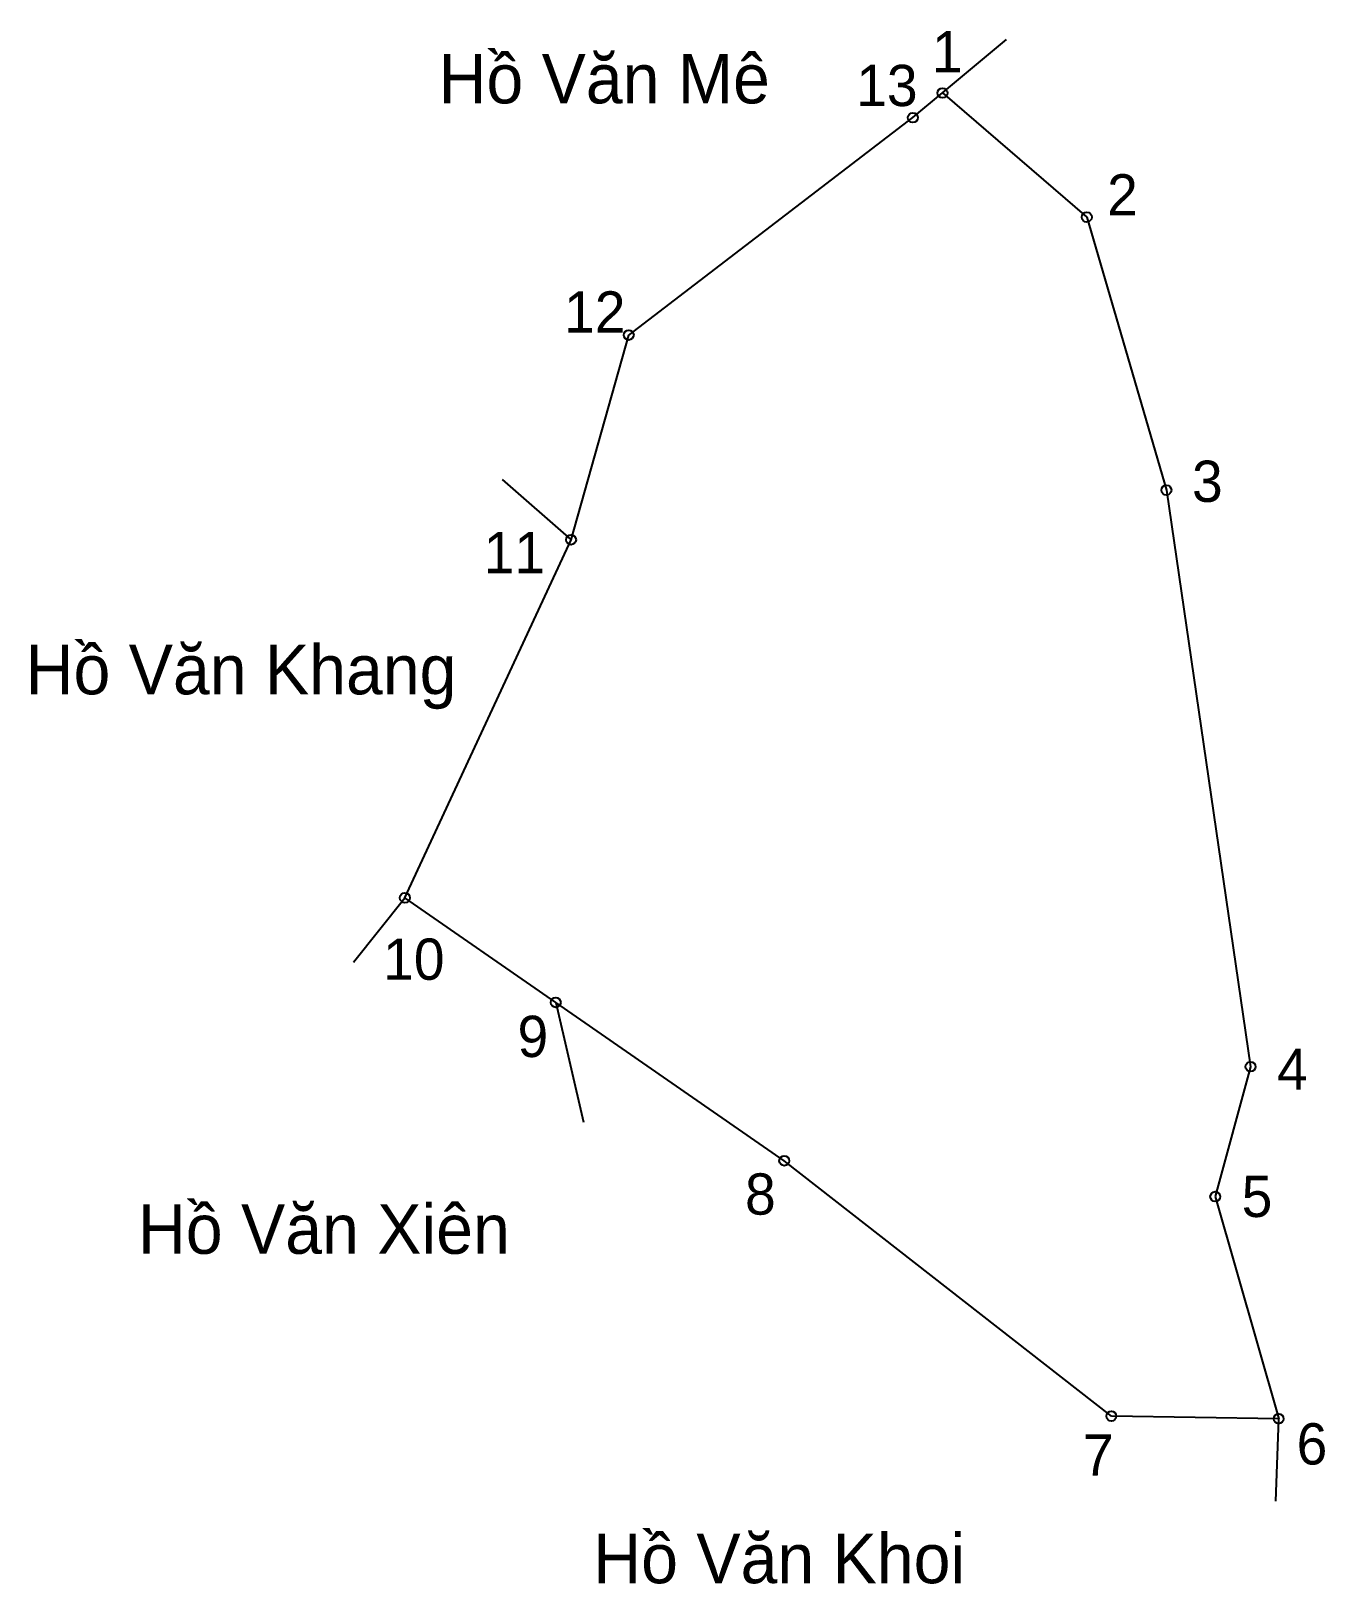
# Model space of a CAD drawing. Extents: x 549229 to 549339, y 1825273 to 1825404.
import ezdxf

# ---------------------------------------------------------------- set-up
doc = ezdxf.new("R2010")
doc.units = 0
for name, color, linetype in [('CanhThua', 7, 'Continuous'), ('MocDinhThua', 7, 'Continuous'), ('RauThua', 7, 'Continuous'), ('SoHieuDinhThua', 7, 'Continuous'), ('TenChuLanCan', 7, 'Continuous')]:
    doc.layers.add(name, color=color, linetype=linetype)

msp = doc.modelspace()

# ---------------------------------------------------------------- linework, layer by layer
at = {"layer": 'CanhThua'}
for p, q in [((549304.24, 1825397.12), (549306.75, 1825399.21)), ((549306.75, 1825399.21), (549318.99, 1825388.68)), ((549280.15, 1825378.68), (549304.24, 1825397.12)), ((549318.99, 1825388.68), (549325.74, 1825365.53)), ((549275.26, 1825361.32), (549280.15, 1825378.68)), ((549325.74, 1825365.53), (549332.87, 1825316.63)), ((549261.17, 1825330.95), (549275.26, 1825361.32)), ((549273.96, 1825322.08), (549261.17, 1825330.95)), ((549293.34, 1825308.65), (549273.96, 1825322.08)), ((549332.87, 1825316.63), (549329.88, 1825305.61)), ((549321.07, 1825286.99), (549293.34, 1825308.65)), ((549329.88, 1825305.61), (549335.26, 1825286.77)), ((549335.26, 1825286.77), (549321.07, 1825286.99))]:
    msp.add_line(p, q, dxfattribs=at)
at = {"layer": 'MocDinhThua'}
for centre in [(549306.75, 1825399.21), (549304.24, 1825397.12), (549318.99, 1825388.68), (549280.15, 1825378.68), (549325.74, 1825365.53), (549275.26, 1825361.32), (549261.17, 1825330.95), (549273.96, 1825322.08), (549332.87, 1825316.63), (549293.34, 1825308.65), (549329.88, 1825305.61), (549321.07, 1825286.99), (549335.26, 1825286.77)]:
    msp.add_circle(centre, 0.42, dxfattribs=at)
at = {"layer": 'RauThua'}
for p, q in [((549306.75, 1825399.21), (549312.19, 1825403.76)), ((549269.43, 1825366.43), (549275.26, 1825361.32)), ((549256.82, 1825325.5), (549261.17, 1825330.95)), ((549273.96, 1825322.08), (549276.32, 1825311.93)), ((549335.01, 1825279.78), (549335.26, 1825286.77))]:
    msp.add_line(p, q, dxfattribs=at)

# ---------------------------------------------------------------- texts
at = {"layer": 'SoHieuDinhThua'}
for s, height, p in [('1', 3.5, (549305.86, 1825400.96)), ('13', 3.499, (549299.44, 1825398.1)), ('2', 3.5, (549320.71, 1825388.82)), ('12', 3.499, (549274.67, 1825378.89)), ('3', 3.5, (549327.91, 1825364.53)), ('11', 3.499, (549267.85, 1825358.48)), ('10', 3.499, (549259.33, 1825324)), ('9', 3.5, (549270.72, 1825317.45)), ('4', 3.5, (549335.12, 1825314.67)), ('8', 3.5, (549290.01, 1825304.08)), ('5', 3.5, (549332.12, 1825303.88)), ('6', 3.5, (549336.78, 1825282.89)), ('7', 3.5, (549318.66, 1825281.94))]:
    msp.add_text(s, height=height, dxfattribs=at).set_placement(p)
at = {"layer": 'TenChuLanCan'}
for s, height, p in [('Hồ Văn Mê', 4.199, (549264.03, 1825398.33)), ('Hồ Văn Khang', 4.1992, (549229.02, 1825348.21)), ('Hồ Văn Xiên', 4.1992, (549238.54, 1825300.76)), ('Hồ Văn Khoi', 4.1992, (549277.15, 1825272.82))]:
    msp.add_text(s, height=height, dxfattribs=at).set_placement(p)

doc.saveas('drawing.dxf')
